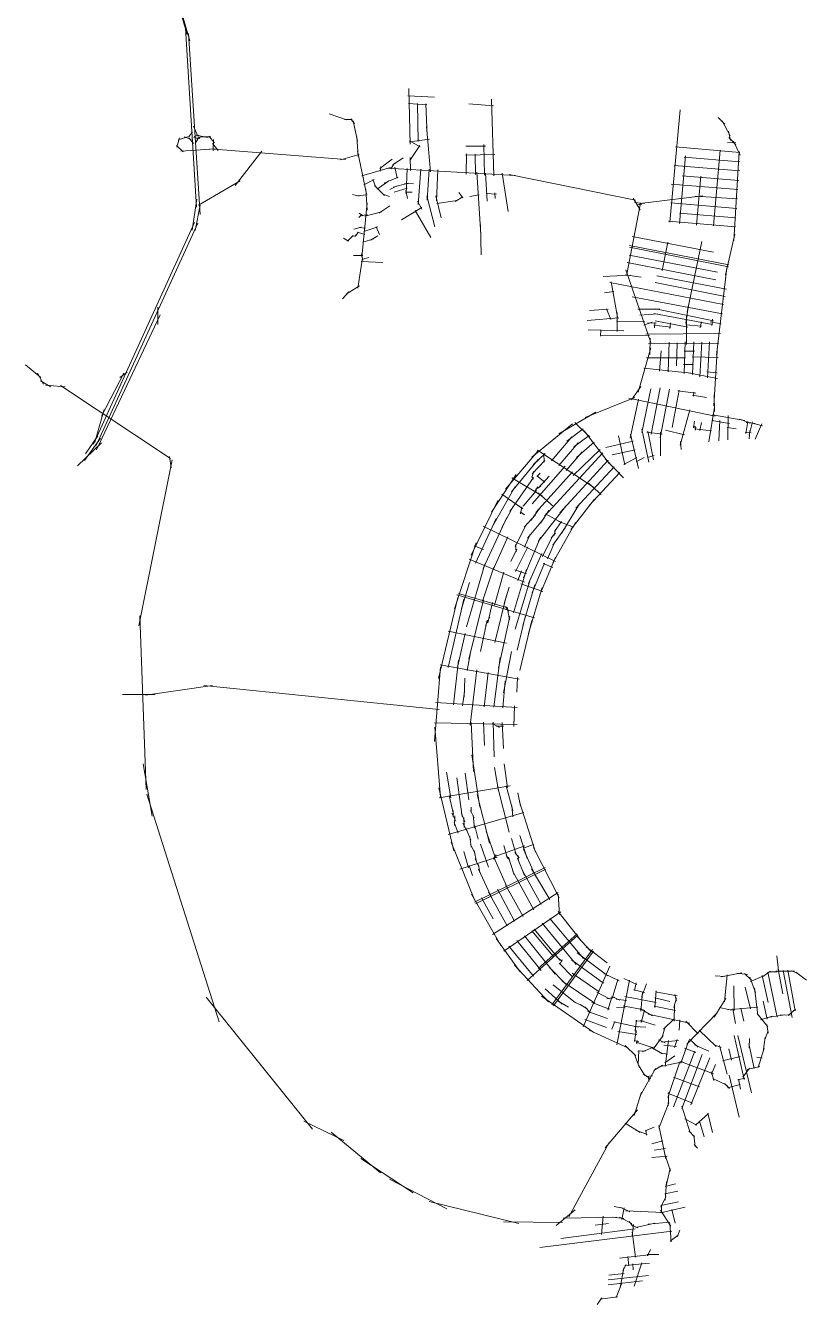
# Model space of a CAD drawing. Header units: inches. Extents: x 723419 to 759401, y 6910722 to 6968430.
# Drawn here: x 732115 to 738144, y 6910722 to 6920594 of the extents above; entities that cross this region are included whole.
import ezdxf

# ---------------------------------------------------------------- set-up
doc = ezdxf.new("R2010")
doc.units = ezdxf.units.IN
doc.header["$MEASUREMENT"] = 0
doc.layers.add('Linhas Axiais - Palhoca', color=3, linetype='Continuous', lineweight=60)

msp = doc.modelspace()

# ---------------------------------------------------------------- linework, layer by layer
at = {"layer": 'Linhas Axiais - Palhoca', "lineweight": 0}
for p, q in [((733140.2, 6921285.7), (733361.7, 6920524.6)), ((733141.8, 6921304.4), (733384.2, 6920477.5)), ((733434.5, 6919192.5), (733350.6, 6920575.3)), ((733462.3, 6919136.9), (733372, 6920532.4)), ((735074.8, 6920109.4), (735085.1, 6919680)), ((735067.6, 6920052.2), (735273.2, 6920041.9)), ((735071, 6919993.1), (735213.6, 6919982.5)), ((735140.1, 6919993.1), (735146.8, 6919699.7)), ((735205.2, 6919990), (735214.7, 6919746.6)), ((735537.5, 6919991.5), (735726.9, 6919975.7)), ((735713.7, 6920027), (735731.1, 6919434.9)), ((734460.2, 6919913.8), (734593.1, 6919867.2)), ((737090, 6919075.5), (737168.9, 6919942.7)), ((733411, 6919818.5), (733446, 6919739.5)), ((734578.3, 6919870.4), (734637, 6919868.8)), ((734625.9, 6919874.1), (734655.5, 6919837)), ((734644.4, 6919858.2), (734678.8, 6919702.1)), ((735242.2, 6919464.5), (735210.3, 6919815.2)), ((737462.7, 6919885.2), (737513.6, 6919832.3)), ((737492.4, 6919859.4), (737555.3, 6919743.7)), ((733284.1, 6919655), (733303.6, 6919726.8)), ((733292.8, 6919712.5), (733384.1, 6919741.9)), ((733338.9, 6919734.3), (733394.8, 6919715.3)), ((733372.6, 6919733.2), (733404.4, 6919774.8)), ((733379, 6919726.4), (733411.9, 6919684.3)), ((733414, 6919731.4), (733461.2, 6919723.6)), ((733417.8, 6919738.4), (733453.1, 6919749.2)), ((733423.4, 6919683.1), (733455.6, 6919736.7)), ((733434.9, 6919749), (733520.6, 6919730.8)), ((733437.7, 6919720.5), (733479.4, 6919737.9)), ((733466.7, 6919735.9), (733545.3, 6919735.1)), ((733530.6, 6919740.7), (733573.8, 6919690.3)), ((733562.7, 6919628), (733565.1, 6919714.9)), ((734683.7, 6919583.9), (734673.5, 6919736)), ((735078.3, 6919703.8), (735161.3, 6919658.2)), ((735079.2, 6919696.3), (735234.8, 6919718.5)), ((737542, 6919779.4), (737558.6, 6919708)), ((737546, 6919731.1), (737598.3, 6919674.2)), ((737632, 6919593.5), (737579.7, 6919701.4)), ((733280.5, 6919668.9), (733331.7, 6919618.5)), ((733314.7, 6919626), (733578.6, 6919642.7)), ((733537.7, 6919643.5), (734584.6, 6919561.3)), ((733559.1, 6919684.7), (733602.8, 6919630.8)), ((733732.8, 6919360.5), (733938.4, 6919624)), ((734547.6, 6919557.6), (734690.4, 6919598.9)), ((734676.7, 6919627.5), (734747.6, 6919294.2)), ((735081.6, 6919551.7), (735158.3, 6919669.1)), ((735510.5, 6919594.1), (735738, 6919598.9)), ((735514.7, 6919664), (735665.5, 6919664)), ((735516.8, 6919448.1), (735518.9, 6919603.1)), ((735587.7, 6919443.9), (735586.1, 6919602.1)), ((735659.7, 6919439.6), (735652.3, 6919675.1)), ((737629.6, 6919613.4), (737131.9, 6919658.6)), ((737478, 6919633.6), (737425.6, 6919048.4)), ((737535.4, 6919688.1), (737598.3, 6919691.4)), ((737624.5, 6919622.6), (737582.8, 6918932.7)), ((734711, 6919433.9), (734933.7, 6919499.4)), ((734850.8, 6919492.1), (734946, 6919564.2)), ((734853.1, 6919471.3), (734857.7, 6919507)), ((734936.1, 6919487.2), (734963.9, 6919532.1)), ((734952, 6919519.9), (735031.3, 6919572.5)), ((734965.3, 6919500.1), (734985.4, 6919415.4)), ((735087.9, 6919475.3), (735085.2, 6919574.8)), ((737629.6, 6919472.1), (737124, 6919513.4)), ((737163.7, 6919065.8), (737211.3, 6919588.1)), ((737630.4, 6919542.7), (737200.2, 6919577.7)), ((734726.6, 6919366.2), (734807.8, 6919407.1)), ((734795.6, 6919405.6), (734819.5, 6919345.7)), ((734992.8, 6919424.9), (734884.3, 6919376.8)), ((734904.7, 6919494.6), (735895.7, 6919436.3)), ((735060.6, 6919491.1), (735053.6, 6919296.4)), ((735166, 6919486.7), (735147.5, 6919212.1)), ((735232.1, 6919482.5), (735215.7, 6919247)), ((735297.2, 6919480.4), (735287.2, 6919242.2)), ((735599.9, 6919463.4), (735629.5, 6918981.4)), ((735666.1, 6919456), (735679.3, 6919240.1)), ((735840.7, 6919159.2), (735795.7, 6919455)), ((735847.7, 6919443.5), (736824.6, 6919247.8)), ((737620.9, 6919399.1), (737183.5, 6919434.8)), ((737295.1, 6919052.4), (737328.1, 6919431.4)), ((733449.7, 6919208.3), (733772.5, 6919394.6)), ((734751.9, 6919168.5), (734742.7, 6919331.9)), ((734810, 6919359.7), (734885.9, 6919283.5)), ((734829.3, 6919332.3), (734918.7, 6919396.4)), ((734927.2, 6919329.7), (734984.3, 6919356.7)), ((735069.5, 6919378.9), (734954.2, 6919346.1)), ((734961.3, 6919308.5), (735062.3, 6919339.6)), ((735109.8, 6919372), (735041.5, 6919374.1)), ((735100.8, 6919308.5), (735047.9, 6919309.1)), ((735064.3, 6919258.8), (735051.5, 6919321.4)), ((735460.7, 6919305.2), (735490.4, 6919265.5)), ((735670.3, 6919298.3), (735751.2, 6919293.6)), ((735741.7, 6919260.2), (735737.5, 6919302)), ((737614.5, 6919328.4), (737098.6, 6919370.5)), ((733402, 6919014), (733438, 6919255.3)), ((733425.3, 6919011.8), (733464.5, 6919208.7)), ((734638.5, 6919290.5), (734690.4, 6919277.7)), ((734669.2, 6919280), (734752.2, 6919286.6)), ((734711.2, 6918805.7), (734752.6, 6919225.4)), ((734927.2, 6919204), (734841.9, 6919146.1)), ((734924.7, 6919275.4), (734874.1, 6919291.7)), ((735175, 6919176.1), (735142.2, 6919238)), ((735273.9, 6919040.6), (735213.6, 6919279.8)), ((735323.7, 6919111), (735282.9, 6919278.8)), ((735290.9, 6919220.6), (735448, 6919243.3)), ((735432.7, 6919237.5), (735490.9, 6919271.4)), ((735545.4, 6919275.1), (735617.4, 6919286.7)), ((736862.9, 6919222.8), (736756.1, 6918674)), ((736806.1, 6919261.7), (736859.3, 6919173)), ((736894, 6919221.9), (736817.7, 6919227.3)), ((736832.6, 6919209.8), (736872.9, 6919214.7)), ((736856.5, 6919219.8), (737343, 6919279.2)), ((737606, 6919181.4), (737097.3, 6919225)), ((737611.3, 6919257), (737284.3, 6919277.6)), ((734689.1, 6919112.3), (734714.1, 6919135)), ((734690.3, 6919146.9), (734718.9, 6919125.8)), ((734699.8, 6919129), (734757, 6919134.6)), ((734735.5, 6919123.5), (734865.7, 6919156)), ((735017.8, 6919093.6), (735175.5, 6919189.9)), ((735122.1, 6919167.6), (735243.8, 6918959.1)), ((737598.7, 6919110.3), (737164.2, 6919147.3)), ((733420, 6919073.2), (732638.7, 6917364.1)), ((733444.1, 6919069.6), (732659.8, 6917352.5)), ((734649, 6919022.3), (734705, 6919037.3)), ((734739.5, 6919030.6), (734689.9, 6919036.1)), ((734726.4, 6919004.4), (734835.2, 6919041.3)), ((734821.3, 6919040.9), (734848.3, 6918981.8)), ((735631.7, 6918824.7), (735626.4, 6919056)), ((737595.4, 6919040.5), (737080.1, 6919084.8)), ((734569.3, 6918952), (734608.9, 6918929.4)), ((734600.6, 6918929.4), (734645.1, 6918972.6)), ((734631.6, 6918966.3), (734670.9, 6918973)), ((734658.2, 6918966.3), (734685.1, 6918999.6)), ((734677.6, 6918998.4), (734733.6, 6918980.6)), ((734718.5, 6918923.4), (734804.6, 6918948)), ((734778.8, 6918936.5), (734834, 6918971.1)), ((737426.4, 6918844.2), (736797.7, 6918965.7)), ((737029.7, 6918704.2), (737074.7, 6918921.1)), ((737337.1, 6918927.5), (737223.9, 6918381.4)), ((737519.6, 6918670.1), (737591.8, 6918984.9)), ((734719.2, 6918818.2), (734646.1, 6918819.8)), ((734718.4, 6918783.3), (734709.1, 6918833)), ((734710.4, 6918788.8), (734764.2, 6918804.4)), ((737456.9, 6918689.9), (736774.9, 6918821.5)), ((737543.9, 6918747.4), (736777.1, 6918896.6)), ((737543.1, 6918731.5), (736777.9, 6918883.1)), ((734681.8, 6918565.9), (734717.6, 6918800.7)), ((734874.3, 6918766.3), (734705.6, 6918772.3)), ((736749.8, 6918707.9), (736943.4, 6918147)), ((736759.6, 6918766.4), (737444.6, 6918630.7)), ((737528.2, 6918725), (737450.1, 6918049.6)), ((736574.1, 6918656.6), (736785.8, 6918668.2)), ((737502.6, 6918441), (736627, 6918611.6)), ((736636.5, 6918616.9), (736685.7, 6918343.3)), ((736868.3, 6918652.9), (736744.5, 6918669.8)), ((736976.3, 6918611.7), (737515.3, 6918503.7)), ((736989.8, 6918663.3), (737527.2, 6918560.1)), ((734562.1, 6918484.6), (734612.3, 6918538.1)), ((734590.5, 6918519.6), (734693, 6918585.8)), ((736584.7, 6918531.7), (736657.7, 6918541.7)), ((733137.2, 6918287.3), (733137.2, 6918421)), ((737495.4, 6918369.6), (736799.3, 6918499.7)), ((737212.3, 6918295.1), (737234.5, 6918438.5)), ((732664.1, 6917319.2), (733155.7, 6918361.4)), ((736451.3, 6918317.9), (736695.8, 6918338)), ((736469.8, 6918395.7), (736613.2, 6918405.7)), ((736601.1, 6918408.9), (736632.8, 6918325.3)), ((736678.3, 6918313.1), (736895.3, 6918308.4)), ((736683.6, 6918231.6), (736682.6, 6918380.3)), ((736841.8, 6918405.2), (737012.2, 6918404.7)), ((736858.2, 6918357.6), (736997.4, 6918369.2)), ((737418.6, 6918286.1), (736965.1, 6918371.3)), ((736976.8, 6918314.2), (737228.1, 6918266.6)), ((737426, 6918315.2), (736977.8, 6918407.9)), ((737219.1, 6918131.1), (737218.1, 6918350.7)), ((737412.3, 6918278.2), (737418.1, 6918327.4)), ((736735, 6918237.5), (736458.7, 6918244.3)), ((736557.7, 6918246.5), (736554.5, 6918196.2)), ((736887.4, 6918280.9), (736951.9, 6918305.2)), ((737479.6, 6918217.2), (736904.1, 6918210.8)), ((736919.6, 6918298.3), (736983.1, 6918296.2)), ((736965.7, 6918280.9), (737096.9, 6918266.6)), ((736974.1, 6918302), (736970.4, 6918261.8)), ((737094.3, 6918299.9), (737088.4, 6918257)), ((737212.3, 6918284.6), (737335, 6918273.4)), ((737333.4, 6918308.4), (737323.4, 6918261.8)), ((737484.8, 6918291.4), (737399.6, 6918306.8)), ((736932.3, 6918202.5), (736551.3, 6918203.6)), ((737468.5, 6918143.4), (736923.9, 6918137)), ((736935, 6918055.4), (736938.2, 6918182.4)), ((737075.5, 6917921.4), (737082.9, 6918149.5)), ((737145.3, 6918145.8), (737141.6, 6917966.4)), ((737199.9, 6917909.3), (737206.7, 6918152.2)), ((737263.9, 6917900.8), (737273.4, 6918152.2)), ((737335.3, 6918149.5), (737320.5, 6917882.8)), ((737396.7, 6918152.2), (737379.2, 6917875.4)), ((737456.7, 6918124.4), (737428.9, 6917658)), ((736943.4, 6918105.3), (736845, 6917763.4)), ((737210.5, 6918028.3), (736909.7, 6918029.1)), ((737009.9, 6917927.3), (737022, 6918082.3)), ((737198.8, 6918080.7), (737278.7, 6918079.7)), ((737462.9, 6918031.4), (737260.5, 6918036.2)), ((732115.4, 6917975.2), (732233.8, 6917876.7)), ((732844.3, 6917878), (732899.2, 6917917.7)), ((736889.8, 6917948.9), (737252.6, 6917911.6)), ((737194, 6917978.1), (737271.8, 6917977)), ((737456.5, 6917869.5), (737218.4, 6917916.3)), ((737375, 6917921.4), (737455.4, 6917914.6)), ((732206.7, 6917910.4), (732254.9, 6917827.1)), ((732231.1, 6917851.5), (732310.5, 6917805.2)), ((732421, 6917804.6), (732270.2, 6917818.5)), ((732702.1, 6917579.7), (732874.7, 6917910.4)), ((732384.6, 6917815.2), (733235, 6917253.1)), ((736818.5, 6917724.3), (736435.4, 6917567.7)), ((736794.2, 6917704.2), (736866.2, 6917807.9)), ((736942.1, 6917791.3), (736872.8, 6917452.1)), ((737013.6, 6917796.6), (736946.4, 6917438.8)), ((737087.1, 6917788.1), (737013.6, 6917411.9)), ((737106.2, 6917490.7), (737160.2, 6917780.7)), ((737152.2, 6917774.9), (737289.8, 6917757.4)), ((737372.4, 6917721.9), (737264.9, 6917740.5)), ((737275, 6917764.8), (737270.8, 6917732.5)), ((737433.2, 6917614.5), (737431.1, 6917744.7)), ((732650.5, 6917377.3), (732721.3, 6917631.3)), ((736772.3, 6917717.1), (737439.1, 6917578.2)), ((736783.9, 6917409.7), (736848.5, 6917710.8)), ((737243.2, 6917628.8), (737169.7, 6917354.2)), ((737390.4, 6917381.2), (737434.8, 6917647.9)), ((736519, 6917610), (736232.2, 6917443.8)), ((736356.9, 6917529.5), (736470.7, 6917415.7)), ((737280.3, 6917539.4), (737272.3, 6917489.1)), ((737334.3, 6917530.4), (737321, 6917467.9)), ((737412.6, 6917546.8), (737549.1, 6917523)), ((737418.4, 6917589.3), (737667.7, 6917546.5)), ((737467.6, 6917389.6), (737475.5, 6917545.7)), ((737537.5, 6917397), (737540.6, 6917583.3)), ((737628.8, 6917556.8), (737705.8, 6917524.2)), ((737690.9, 6917538.9), (737675, 6917445.7)), ((737748.6, 6917521.8), (737678, 6917531.4)), ((737728, 6917534.1), (737701, 6917433.6)), ((737804.7, 6917503.9), (737706.8, 6917531.4)), ((732578.4, 6917288.5), (732674.1, 6917428.2)), ((736339.1, 6917519), (736023.7, 6917261.8)), ((736421.1, 6917481.2), (736294.8, 6917386)), ((736466.7, 6917429.6), (736347, 6917341)), ((736427.7, 6917464.7), (736622.2, 6917212.7)), ((736741.1, 6917203.9), (736692.9, 6917427.7)), ((736848, 6917174.3), (736784.5, 6917438.8)), ((736926.8, 6917225.1), (736874.4, 6917477.5)), ((736912.5, 6917454.7), (737030, 6917439.9)), ((736962.8, 6917243.1), (736918.3, 6917462.7)), ((737017.3, 6917271.6), (737017.3, 6917456.3)), ((737057, 6917471.1), (737203.6, 6917434.1)), ((737270.2, 6917499.2), (737291.9, 6917491.2)), ((737279.8, 6917480.1), (737412, 6917466.4)), ((737285, 6917500.8), (737286.6, 6917471.1)), ((737531.6, 6917491.8), (737602.5, 6917480.1)), ((737669.8, 6917454.2), (737716.3, 6917450.5)), ((737702.6, 6917405), (737706.8, 6917467.4)), ((737747.5, 6917401.3), (737799.4, 6917518.7)), ((732517.5, 6917194.8), (732702.2, 6917373.1)), ((732569.4, 6917237.7), (732693.7, 6917410.2)), ((736175, 6917235.2), (736333.1, 6917420.4)), ((736231.9, 6917199.4), (736380.7, 6917372.1)), ((736506.4, 6917379.4), (736367.5, 6917260.3)), ((736594, 6917336.2), (736807.2, 6917387)), ((737176.6, 6917321.4), (737172.9, 6917382.8)), ((732990.5, 6915960.9), (733247.7, 6917242)), ((733239.7, 6917180.9), (733226, 6917267.1)), ((736069.2, 6917308.4), (735819.5, 6917016.3)), ((735867.8, 6916994.2), (736072.5, 6917244.5)), ((736027.6, 6917132.8), (736124.9, 6917237.1)), ((736035, 6917202.2), (736128.1, 6917291.6)), ((736068.3, 6917316.3), (736500.1, 6917031.3)), ((736117.5, 6917291.1), (736118, 6917222.8)), ((736571.2, 6917295.3), (736120.6, 6916807.4)), ((736613.6, 6917239.8), (736241.2, 6916833)), ((736288.1, 6917158.4), (736411.8, 6917303.3)), ((736550.7, 6917320.5), (736343.7, 6917120.7)), ((736730.7, 6917103.5), (736589.8, 6917250.4)), ((736644.2, 6917279.6), (736822.6, 6917318.7)), ((736733.7, 6917206), (736835.3, 6917260.5)), ((736828.4, 6917227.7), (736890.8, 6917261)), ((736916.2, 6917260.5), (736967.5, 6917276.4)), ((735903.1, 6917127.4), (735713.6, 6916838.5)), ((736039.7, 6917154), (736024.9, 6917106.4)), ((736026.2, 6916901.8), (736281.5, 6917192.8)), ((736339.1, 6917149.2), (736054.6, 6916834.3)), ((736062.5, 6917112.2), (736087.4, 6917140.2)), ((736660.5, 6917188.9), (736364.5, 6916867.7)), ((736704.2, 6917143.9), (736466.7, 6916890.5)), ((735721.7, 6916733.3), (735895.3, 6917034.9)), ((735855.1, 6916841.8), (736035.5, 6917106.4)), ((735869, 6917102), (736105.6, 6916962.3)), ((736024.9, 6917117), (736037.1, 6917091.6)), ((736044, 6916993.7), (736070.4, 6917032.8)), ((736055.1, 6917015.9), (736092.6, 6917039.7)), ((736063.5, 6917119.6), (736124.9, 6917069.9)), ((736158.8, 6917117), (736076.2, 6917025.4)), ((736559.3, 6916973.9), (736462, 6917060.7)), ((735791.6, 6916977.8), (735954.5, 6916863.5)), ((735956.1, 6916884.6), (736060.6, 6917004.3)), ((736194.5, 6916879.7), (736072.2, 6916986.1)), ((736507, 6916939.4), (736325.8, 6916705.3)), ((735761.3, 6916927.4), (735555.7, 6916505.1)), ((735792.6, 6916720.1), (735882, 6916885.7)), ((735966.2, 6916817.4), (735933.9, 6916839.7)), ((735935.5, 6916825.9), (735947.1, 6916877.8)), ((736015.4, 6916773.5), (736089.5, 6916876.7)), ((736283.1, 6916882), (736072.5, 6916612.7)), ((736089.5, 6916751.8), (736154.6, 6916850.8)), ((736256.1, 6916678.3), (736392.1, 6916902.1)), ((735589.9, 6916444.4), (735749.7, 6916787.8)), ((735648.8, 6916403.7), (735830.7, 6916796.8)), ((735894.2, 6916570.9), (735983.1, 6916747.1)), ((735964.1, 6916723.3), (736051.4, 6916817.4)), ((735991.6, 6916635.9), (736118.6, 6916791)), ((736128.5, 6916824.9), (736255, 6916755)), ((736360.8, 6916758.2), (736186.9, 6916446.6)), ((736252.9, 6916766.1), (736198.4, 6916689.9)), ((736346, 6916722.7), (736228, 6916767.2)), ((735649.2, 6916730.5), (736207.2, 6916458.2)), ((735721.7, 6916388.3), (735839.2, 6916647.1)), ((736090.5, 6916644.4), (735959.3, 6916331.7)), ((735967.2, 6916567.2), (736011.7, 6916669.3)), ((736105.2, 6916494.7), (736188.9, 6916664)), ((736173, 6916639.6), (736205.8, 6916675.1)), ((736186.7, 6916584.1), (736282, 6916717.4)), ((736205.8, 6916707.9), (736196.3, 6916657.6)), ((735593, 6916601.9), (735427.9, 6916091.5)), ((735578.8, 6916577.7), (735651.9, 6916549.2)), ((735863, 6916456), (735906.9, 6916552.3)), ((735903.2, 6916531.2), (735897.4, 6916588.3)), ((735993.7, 6916570.9), (735897.4, 6916378.8)), ((736145.5, 6916477.7), (736203.7, 6916613.7)), ((735519.1, 6915951.8), (735662, 6916437)), ((735538.8, 6916474.1), (735967.5, 6916297.9)), ((736100.5, 6916517.9), (735998.4, 6916286.2)), ((736120.6, 6916444.4), (736026.4, 6916215.8)), ((736085.7, 6916199.9), (736207.4, 6916489.6)), ((736110.5, 6916441.2), (736185.7, 6916410)), ((735643.5, 6916150.2), (735730.8, 6916412.7)), ((735736.1, 6916121.1), (735807, 6916373.5)), ((735883.1, 6916060.6), (735982.6, 6916396.1)), ((735983.1, 6916361.3), (735891.6, 6916393.1)), ((735915.4, 6916310), (735942.9, 6916384.1)), ((735541.4, 6916294.7), (735480, 6916091.5)), ((735848.6, 6916258.3), (735810.3, 6916133.3)), ((735894.5, 6915934.7), (736013.7, 6916326.9)), ((736108, 6916226.4), (735938.9, 6916285.2)), ((735954.7, 6915962.4), (736046, 6916276)), ((735998.4, 6915901.6), (736104.2, 6916255.5)), ((735303.9, 6915554.1), (735451.5, 6916178.8)), ((735379, 6915638.5), (735500.1, 6916165)), ((736043.7, 6916023.2), (735446, 6916198.7)), ((735457.1, 6916210.6), (735838.1, 6916098.7)), ((735650.9, 6916160.9), (735538.2, 6915703.7)), ((735720.7, 6916141.1), (735684.2, 6915983.9)), ((735739.5, 6915832.3), (735827.5, 6916197.5)), ((735821.4, 6916109.8), (735842.9, 6916071.7)), ((735835.4, 6916093), (735852.6, 6916005.6)), ((733047.6, 6914696.6), (732998.4, 6916038.3)), ((735627.1, 6915763.2), (735678.7, 6916003.7)), ((735666, 6915964), (735699.3, 6916026.8)), ((735853.3, 6916031.4), (735766, 6915632.6)), ((735910.4, 6915771.3), (735971.9, 6916028.6)), ((735932.2, 6915615.8), (736024.1, 6916002.1)), ((735377.7, 6915920.1), (735829.5, 6915827)), ((735509.3, 6915901.8), (735449.8, 6915642.5)), ((735525.5, 6915614.8), (735549.3, 6915754.5)), ((735865.8, 6915762.2), (735806.3, 6915444.1)), ((735317.4, 6915659.7), (735925.4, 6915548.6)), ((735419.3, 6915350.8), (735459, 6915696.1)), ((735730.2, 6915333.6), (735780.5, 6915715.3)), ((735272.7, 6915066.4), (735318.2, 6915643)), ((735507.3, 6915555.8), (735500.7, 6915410.3)), ((735547.2, 6915194.5), (735598.2, 6915621.1)), ((735654.8, 6915336.2), (735687.2, 6915600.2)), ((735907.7, 6915449.1), (735914.3, 6915560.3)), ((733041.7, 6915425.8), (733557.7, 6915498.5)), ((735307.9, 6915314.6), (733491, 6915499.4)), ((735488.8, 6915343.5), (735505.3, 6915451.3)), ((735800.4, 6915328.3), (735818.9, 6915534)), ((732863.1, 6915431.1), (733115.8, 6915431.1)), ((735280.1, 6915369.2), (735911.9, 6915330.3)), ((735890.4, 6915343.9), (735884.8, 6915182.8)), ((735273.7, 6915212.8), (735909.5, 6915198.5)), ((735318.2, 6914638.2), (735273.8, 6915177.6)), ((735555.1, 6915214.7), (735574.1, 6914835.8)), ((735657.7, 6915037.7), (735649.8, 6915217.6)), ((735717.4, 6915206.8), (735775, 6915176.6)), ((735732.4, 6914949.7), (735724.5, 6915215.7)), ((735804.1, 6915185.1), (735747.5, 6915184.6)), ((735803.9, 6915013.2), (735794, 6915213)), ((735560.3, 6914965), (735621.8, 6914561.3)), ((733022.5, 6914896.3), (733093.9, 6914491.5)), ((735736, 6914867.8), (735765.8, 6914686.6)), ((735810.1, 6914896.2), (735837.2, 6914713)), ((735365.2, 6914829.9), (735397.6, 6914633.4)), ((735444.5, 6914787.6), (735486.9, 6914488.6)), ((735508, 6914822), (735538.5, 6914616.9)), ((733050.4, 6914660.3), (733609.3, 6912904.2)), ((735422, 6914223.6), (735305.5, 6914709.8)), ((735309.5, 6914631.8), (735857.1, 6914724.7)), ((735697.9, 6914283.5), (735602, 6914658.6)), ((735847.8, 6914366.4), (735758.5, 6914723.6)), ((735825.3, 6914724.3), (735876.3, 6914535.7)), ((735915.3, 6914671.7), (735935.8, 6914570.5)), ((735385, 6914650), (735418.7, 6914507.1)), ((735555.7, 6914561.3), (735555, 6914519)), ((735876.3, 6914486.1), (735870.3, 6914571.5)), ((735927.9, 6914602.2), (736050.9, 6914213.3)), ((735377.7, 6914348.4), (735961.1, 6914519.1)), ((735407.5, 6914514.4), (735437.3, 6914452.2)), ((735415.4, 6914486.6), (735416.1, 6914534.9)), ((735428, 6914418.5), (735428.7, 6914494.5)), ((735480.9, 6914512.4), (735505.4, 6914446.9)), ((735502.1, 6914403.2), (735499.4, 6914482)), ((735549.7, 6914534.2), (735578.2, 6914478)), ((735581.5, 6914398.6), (735572.2, 6914499.8)), ((735455.1, 6914360.9), (735425.4, 6914441.6)), ((735527.9, 6914370.8), (735492.2, 6914437.6)), ((735551.7, 6914305.4), (735514.7, 6914399.9)), ((735584.1, 6914416.5), (735609.9, 6914312.6)), ((735740.2, 6914174.4), (735670.8, 6914374.1)), ((735580.2, 6913844.6), (735402.2, 6914291.4)), ((735554.3, 6914252.4), (735544.4, 6914333.8)), ((735549.1, 6914271.6), (735587.4, 6914202.8)), ((735626.4, 6914275.6), (735688.6, 6914097)), ((735808.8, 6914263.7), (735835.3, 6914165.1)), ((735902.8, 6914196.2), (735867, 6914318.6)), ((735931.9, 6914343), (735988.1, 6914165.1)), ((735956.4, 6914242.9), (736040.5, 6914271.4)), ((735468.2, 6914081.7), (735756.3, 6914174.6)), ((735500.1, 6914217.4), (735534.5, 6914091.7)), ((735595.4, 6914137.3), (735577.5, 6914226)), ((735728.6, 6914157.9), (735747.6, 6914192.9)), ((735731.6, 6914173.7), (735846.7, 6913911.1)), ((735732.5, 6914177.8), (735970.6, 6914261.1)), ((735826.7, 6914186.3), (735851.8, 6914153.2)), ((735843.9, 6914173.7), (735888.2, 6914037.4)), ((735893.5, 6914211.4), (735926.6, 6914169.1)), ((735914, 6914165.8), (735968.2, 6914033.5)), ((735916.6, 6914189.6), (735920, 6914145.3)), ((736054.2, 6914022.9), (735959.6, 6914237.2)), ((736234.8, 6913860.7), (736036.3, 6914249.7)), ((735539.1, 6914111.1), (735565.3, 6914034.1)), ((735580.1, 6913826.1), (736127, 6914093.6)), ((735615.9, 6914099.6), (735587.4, 6914162.5)), ((735588.1, 6913813.4), (736131.8, 6914081.7)), ((735611.9, 6914118.2), (735621.2, 6914056)), ((735613.2, 6914083.1), (735719.7, 6913847)), ((736038.3, 6913768.2), (735874, 6914069.8)), ((736096.3, 6913807.8), (735951, 6914070.6)), ((736163, 6913848.3), (736022.5, 6914084.1)), ((735783.5, 6913492), (735558.5, 6913890.1)), ((735834.3, 6913643.5), (735690.6, 6913905.2)), ((735720.6, 6913578.5), (736227, 6913901.5)), ((735890.7, 6913679.3), (735759.7, 6913926.9)), ((735955.8, 6913716.6), (735820.8, 6913961.8)), ((736236.8, 6913731.7), (736228.2, 6913887.8)), ((735725.6, 6913698.3), (735635.1, 6913860.2)), ((735808.1, 6913448.8), (736246.8, 6913752.5)), ((736162.7, 6913701.6), (736423.3, 6913391.4)), ((736404.1, 6913527.3), (736226.2, 6913754.9)), ((735986.9, 6913223.3), (736379.6, 6913572.6)), ((736187.8, 6913410.6), (736024.4, 6913606.4)), ((736240.7, 6913379.5), (736043, 6913619)), ((736073.2, 6913315.4), (736372.7, 6913582.7)), ((736104.4, 6913665.6), (736366.4, 6913346.4)), ((735934.8, 6913289.2), (735748.3, 6913547.5)), ((735847.2, 6913488.6), (736037.7, 6913256)), ((735908.4, 6913531.5), (736095.7, 6913298.9)), ((735967.1, 6913568), (736205.2, 6913271.1)), ((736375.7, 6913559.1), (736478.9, 6913450)), ((736606.5, 6913358), (736444.5, 6913481.7)), ((736178, 6913033.9), (736491.2, 6913460.9)), ((736190.7, 6913027.6), (736499.2, 6913448.8)), ((736217.6, 6913402), (736259.3, 6913372.2)), ((736238.8, 6913348.4), (736257.3, 6913380.8)), ((736575.9, 6913202.1), (736330, 6913380.8)), ((736609.8, 6913257.1), (736373.7, 6913437.1)), ((737915.2, 6913411.9), (737930.6, 6913277.5)), ((736151.7, 6913057.8), (735889.8, 6913341.2)), ((736161.6, 6913320.3), (736285.4, 6913194.1)), ((736341.3, 6913247.9), (736234.1, 6913356.4)), ((736544.3, 6913134.8), (736334, 6913279.6)), ((736421.4, 6912865.6), (736625.1, 6913333.4)), ((736580.1, 6913277), (736697.8, 6913220.1)), ((737486.6, 6913251.1), (737644.3, 6913281.2)), ((737606.7, 6913278.6), (737689.3, 6913269.1)), ((737667, 6913277.5), (737720, 6913226.2)), ((737806.2, 6913252.1), (737865.5, 6913293.9)), ((737844.8, 6913286), (737916.8, 6912939.9)), ((737852.8, 6913289.2), (737916.3, 6913290.2)), ((737895.6, 6913287.1), (737943.3, 6913298.2)), ((738050.7, 6913293.4), (737908.9, 6913294.5)), ((737962.8, 6913120.4), (737925.3, 6913309.8)), ((737965.5, 6913300.8), (738034.3, 6912937.8)), ((738056.5, 6912988.1), (737999.9, 6913301.4)), ((738031.6, 6913297.1), (738087.7, 6913271.2)), ((738143.8, 6913224.1), (738062.3, 6913287.1)), ((736189.6, 6913189), (736360.5, 6913049.3)), ((736509.2, 6913047.3), (736256.8, 6913217.9)), ((736687.6, 6913231.3), (736644.2, 6913082.6)), ((736679.6, 6912726.5), (736778.6, 6913224.9)), ((736734.1, 6913238.2), (736834.7, 6913192.1)), ((736816.1, 6913144), (736829.9, 6913203.8)), ((736909.8, 6913195.8), (736869.6, 6913093.2)), ((737440.3, 6913257.5), (737513.7, 6913252.9)), ((737532.2, 6913266.8), (737512.4, 6913057.1)), ((737583.4, 6913181.2), (737586.1, 6912991.8)), ((737705.7, 6913249), (737750.7, 6913130.4)), ((737711, 6913213.5), (737820.5, 6913260.1)), ((737848, 6913053.7), (737802, 6913262.2)), ((734330.3, 6912074), (733510.1, 6913092.7)), ((736503.4, 6912820), (736098.9, 6913100.2)), ((736126.6, 6913159.3), (736258.9, 6913039.2)), ((736526.7, 6913131.3), (736624.6, 6913081)), ((736602.9, 6913082.1), (736665.3, 6913093.2)), ((736610.3, 6912994.2), (736641, 6913094.8)), ((736642.6, 6913097.9), (736704.5, 6913071.5)), ((736755.3, 6913068.3), (736675.9, 6913078.9)), ((736982.8, 6913051.9), (736741.5, 6913097.9)), ((736810.9, 6913151.4), (736893.9, 6913128.6)), ((736864.8, 6912986.8), (736877.5, 6913130.2)), ((736984.4, 6913142.4), (736973.8, 6913013.3)), ((736974.4, 6913088.4), (737088.1, 6913060.9)), ((736979.7, 6913135), (737145.3, 6913103.8)), ((737120.4, 6913013.8), (737141.6, 6913087.9)), ((737127.8, 6913114.9), (737141.6, 6913063)), ((737430.4, 6912939.4), (737521.6, 6913083.6)), ((737671.3, 6913170.6), (737711, 6913002.4)), ((737768.1, 6912953.7), (737742.2, 6913164.8)), ((736306, 6913015.9), (736227.2, 6913063.5)), ((736343.6, 6913061.4), (736425.6, 6913021.7)), ((736396.5, 6913037.6), (736452.1, 6913002.7)), ((736475.9, 6912972), (736433, 6913019.6)), ((736607.7, 6912928.1), (736456.8, 6912983.6)), ((736624.6, 6913000.6), (736487, 6913051.4)), ((736677.5, 6913014.3), (736743.7, 6913010.6)), ((736727.8, 6913027), (736886.5, 6912995.3)), ((736858, 6913005.9), (736955.3, 6912949.2)), ((736894.5, 6912994.2), (736866.9, 6912899)), ((736969.6, 6913024.9), (737133.6, 6912991.6)), ((737124.1, 6913040.8), (737123.1, 6912909)), ((737471.8, 6913014.5), (737564.4, 6912992.8)), ((737768.1, 6913015.6), (737537.4, 6912996)), ((737597.2, 6912890.7), (737574.4, 6913004)), ((737661.2, 6912907.7), (737638.5, 6913008.2)), ((737811, 6913061.6), (737839.6, 6912924.6)), ((738060.7, 6913000.3), (738004.1, 6912951)), ((736599.7, 6912860.3), (736433, 6912921.7)), ((736641.5, 6912845.5), (736664.8, 6912905.8)), ((736655.8, 6912902.7), (736847.9, 6912862.5)), ((736832.6, 6912917), (736821.4, 6912830.2)), ((736824.6, 6912911.1), (736883.9, 6912909)), ((736976.5, 6912877.8), (736861.1, 6912913.3)), ((736920.9, 6912962.5), (737244.2, 6912893.7)), ((737041, 6912845.5), (737121.5, 6912927)), ((737165.9, 6912917.5), (737160.1, 6912839.7)), ((737308.3, 6912809.5), (737214.1, 6912907.4)), ((737221.3, 6912731.7), (737454.8, 6912971.8)), ((737763.4, 6912968), (737845.4, 6912864.8)), ((737790.3, 6912918.2), (737880.3, 6912945.8)), ((737837.4, 6912883.3), (737848, 6912815.6)), ((737842.2, 6912936.8), (737974.5, 6912958.5)), ((738017.4, 6912955.3), (737941.2, 6912956.3)), ((736770.6, 6912700.2), (736466.1, 6912839.9)), ((736834.7, 6912804.2), (736689.1, 6912829.1)), ((736816.7, 6912866.2), (736905, 6912861.9)), ((736817.7, 6912751.9), (736828.8, 6912836.5)), ((736818.8, 6912844.5), (736833.1, 6912820.7)), ((736960.1, 6912691.5), (737038.4, 6912799)), ((737026.8, 6912777.3), (737052.2, 6912865.6)), ((737316.5, 6912839.9), (737448.2, 6912714)), ((737663.9, 6912458.4), (737586.1, 6912796.5)), ((737615.2, 6912798.1), (737720, 6912354.7)), ((737826.3, 6912785.4), (737810.4, 6912671.1)), ((737821.6, 6912766.9), (737848.5, 6912833)), ((736743.9, 6912720.9), (736826.2, 6912640.7)), ((736813, 6912759.8), (736849, 6912749.7)), ((736828.3, 6912745), (736960.6, 6912702.6)), ((736837.8, 6912760.3), (736834.1, 6912734.4)), ((736878.6, 6912671.4), (736960.6, 6912708.5)), ((737032.6, 6912656.1), (736940, 6912711.1)), ((737001.4, 6912763.5), (737052.7, 6912741.8)), ((737155.9, 6912758.7), (737024.6, 6912745.5)), ((737044.2, 6912723.8), (737140, 6912712.2)), ((737053.7, 6912557.7), (737078.6, 6912758.2)), ((737124.1, 6912705.8), (737146.9, 6912767.7)), ((737175, 6912584.8), (737235.9, 6912759.5)), ((737203.2, 6912700.7), (737290.5, 6912666.3)), ((737241.9, 6912768.5), (737307.5, 6912707.1)), ((737390, 6912676.9), (737281, 6912726.1)), ((737432.4, 6912725.6), (737486.3, 6912706)), ((737531.8, 6912500.2), (737472.6, 6912720.8)), ((737545.6, 6912695.4), (737566.2, 6912608.1)), ((737740.6, 6912542.5), (737698.8, 6912735.1)), ((737704.1, 6912774.8), (737702.5, 6912702.9)), ((737771.8, 6912551), (737816.8, 6912700.2)), ((736856.1, 6912548.6), (736814.6, 6912659.8)), ((736842.6, 6912675.7), (736905, 6912679.4)), ((736850.5, 6912682), (736843.7, 6912574.1)), ((737004.4, 6912556.4), (737190.3, 6912594.1)), ((737070.7, 6912654.5), (737011.4, 6912664.5)), ((737051.1, 6912587.8), (737128.4, 6912640.7)), ((737167, 6912593.3), (737073.8, 6912318.2)), ((737117.8, 6912247.8), (737283.4, 6912678)), ((737170.7, 6912597.6), (737425.2, 6912501.3)), ((737181.3, 6912234.5), (737340, 6912651.5)), ((737252.7, 6912263.7), (737397.7, 6912626.1)), ((737496.9, 6912602.8), (737631.3, 6912635.1)), ((737760.2, 6912630.9), (737803, 6912622.4)), ((736846.8, 6912568.7), (736895.5, 6912488.8)), ((736856.9, 6912325.6), (736979.9, 6912542.5)), ((736883.3, 6912502.1), (736941.3, 6912462.1)), ((736907.7, 6912482.5), (736956.4, 6912486.7)), ((736966, 6912528.6), (737031.5, 6912569.6)), ((737410.9, 6912516.1), (737430, 6912449.4)), ((737412, 6912498.1), (737442.7, 6912574.3)), ((737546.4, 6912491.2), (737625.2, 6912166.8)), ((737653.8, 6912475.3), (737704.6, 6912545.2)), ((737784, 6912559.5), (737686.1, 6912535.1)), ((736928.9, 6912444.4), (736922.2, 6912479.6)), ((737118.8, 6912474.8), (737317.8, 6912400.7)), ((737421, 6912466.3), (737534.7, 6912410.8)), ((737510.9, 6912427.2), (737551.2, 6912389.6)), ((737534.7, 6912394.4), (737631.6, 6912420.3)), ((737614.7, 6912455.2), (737669.2, 6912467.4)), ((737619.9, 6912461.6), (737635.3, 6912382.7)), ((736813.2, 6912179.4), (736870.1, 6912360.6)), ((737263.8, 6912276.4), (737073.3, 6912351.5)), ((737082.3, 6912359.4), (737076.5, 6912254.1)), ((736590.3, 6911930), (736839.7, 6912223.7)), ((737003.5, 6912082.1), (737080.7, 6912278.5)), ((737180.7, 6912252.5), (737247.4, 6912045.6)), ((737386.6, 6912195.4), (737288.7, 6912104.4)), ((737419.4, 6912048.3), (737381.8, 6912199.1)), ((734263.4, 6912136.7), (734571.6, 6911985.9)), ((736744.7, 6912120.8), (736861.1, 6912048.3)), ((737003.5, 6912103.8), (737059.6, 6911844.6)), ((737206.1, 6912155.2), (737298.7, 6912106)), ((737318.3, 6912135.6), (737354.3, 6912014.9)), ((734475, 6912050.7), (734854.7, 6911738.5)), ((736914, 6912032.9), (736825.7, 6912066.8)), ((736899.7, 6912061), (736968.5, 6912089.6)), ((736902.9, 6912066.3), (736908.2, 6912028.7)), ((737236.8, 6912062.6), (737279.7, 6912016.5)), ((737273.3, 6912028.7), (737284.5, 6911941.4)), ((736309.3, 6911398.3), (736620.1, 6911971.7)), ((736950, 6911960.4), (737036.3, 6911985.8)), ((736968, 6911912.8), (737054.8, 6911924.5)), ((737277.6, 6911955.1), (737302.4, 6911929.2)), ((734702.6, 6911848.3), (735108.7, 6911582.4)), ((736951.6, 6911855.1), (737067.5, 6911866.8)), ((737095, 6911750.9), (737049.5, 6911881.6)), ((737092.4, 6911771.5), (737060.6, 6911637.6)), ((735368, 6911459.4), (734926.2, 6911689.6)), ((737132.1, 6911653.5), (737052.7, 6911631.3)), ((737064.8, 6911668.9), (737053.7, 6911526)), ((735922.3, 6911345.6), (735230.4, 6911516.3)), ((737155.3, 6911514.9), (737020.4, 6911485.2)), ((737020.9, 6911471.5), (737058.5, 6911553.5)), ((737151.1, 6911596.9), (737051.1, 6911575.2)), ((736210.9, 6911331.7), (736358.6, 6911451.5)), ((736574.6, 6911401.8), (736561.9, 6911262.6)), ((736660.6, 6911478.4), (736726.2, 6911465.7)), ((736711.4, 6911471), (736780.2, 6911437.1)), ((736719.3, 6911377.3), (736735.7, 6911468.3)), ((737039.4, 6911430.2), (736745.8, 6911445)), ((737207.2, 6911472), (737018.3, 6911427.6)), ((737018.3, 6911449.8), (737096.1, 6911326)), ((737024.6, 6911433.4), (737024.1, 6911483.7)), ((737103.5, 6911454.6), (737130.5, 6911348.7)), ((736260.5, 6911353), (735804.6, 6911358.8)), ((736248, 6911230.7), (736821.6, 6911304.7)), ((736265.3, 6911386.3), (736679.1, 6911394.2)), ((736614.8, 6911345.2), (736513.7, 6911333.5)), ((736646.3, 6911395.8), (736733.6, 6911384.7)), ((736701.8, 6911394.8), (736795, 6911346.1)), ((736775.9, 6911363), (736804.5, 6911326)), ((736843.1, 6911313.3), (736791.3, 6911336.6)), ((736807.7, 6911339.7), (736799.2, 6911252.4)), ((736827.3, 6911314.9), (736972.2, 6911348.2)), ((737088.7, 6911355.6), (736923, 6911340.3)), ((737088.7, 6911346.1), (737099.8, 6911203.7)), ((736085.2, 6911161.5), (737105.2, 6911287.2)), ((736824.7, 6911086.1), (736798.2, 6911281.9)), ((737092.4, 6911209), (737153.2, 6911256.6)), ((737167.5, 6911295.3), (737144.8, 6911244.5)), ((736701.3, 6911077.8), (736951.6, 6911108)), ((737004, 6911106.9), (736913.5, 6911105.8)), ((736941, 6911145.5), (736917.7, 6911096.3)), ((736752.6, 6911029.6), (736725.7, 6910979.9)), ((736933.1, 6911040.7), (736743.1, 6911021.7)), ((736765.9, 6911092.6), (736772.2, 6911018.5)), ((736805.6, 6910989.4), (736804.5, 6911036)), ((736814, 6910861.9), (736872.2, 6911042.3)), ((736612.9, 6910911.1), (736923.6, 6910945.5)), ((736619.3, 6910947.6), (736737.8, 6910960.8)), ((736707.1, 6910849.7), (736734.1, 6911004.8)), ((736614, 6910874.1), (736879.1, 6910903.7)), ((736674.3, 6910775.1), (736715.6, 6910880.9)), ((736527.7, 6910721.7), (736563.7, 6910773)), ((736550.5, 6910763.5), (736684.4, 6910781.5))]:
    msp.add_line(p, q, dxfattribs=at)

doc.saveas('drawing.dxf')
